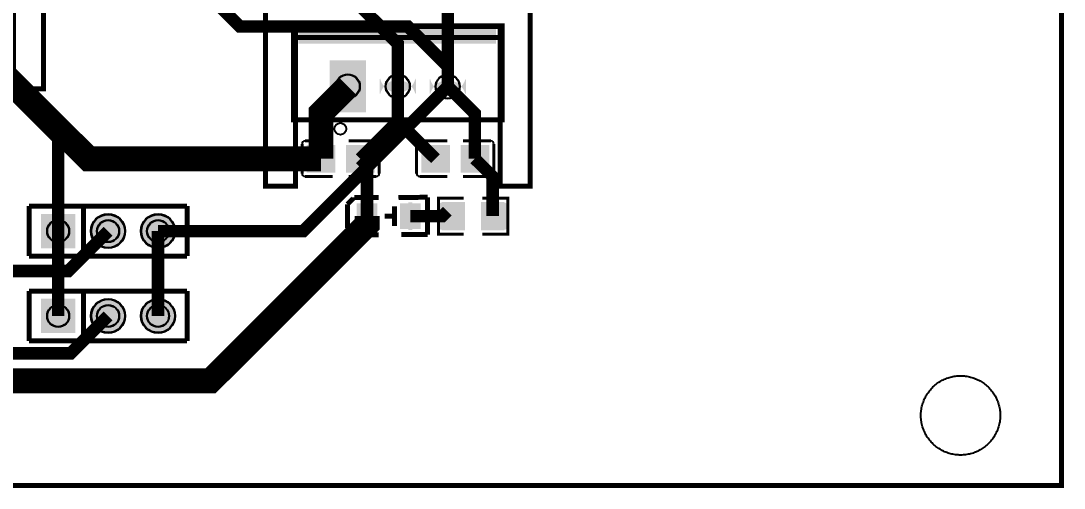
# Model space of a CAD drawing. Extents: x 2462 to 6780, y 1105 to 4890.
# Drawn here: x 4670 to 6759, y 1105 to 2041 of the extents above; entities that cross this region are included whole.
import ezdxf

# ---------------------------------------------------------------- set-up
doc = ezdxf.new("R2010")
doc.units = 9
for name, color, linetype, true_color in [('BoardOutLine', 7, 'Continuous', 0xff00ff), ('BottomLayer', 7, 'Continuous', 0x0000ff), ('BottomSolderMaskLayer', 7, 'Continuous', 0xaa00ff), ('Document', 7, 'Continuous', 0xffffff), ('Multi-Layer', 7, 'Continuous', 0xc0c0c0), ('TopLayer', 7, 'Continuous', 0xff0000), ('TopPasteMaskLayer', 7, 'Continuous', 0x808080), ('TopSilkLayer', 7, 'Continuous', 0xffcc00), ('TopSolderMaskLayer', 7, 'Continuous', 0x800080)]:
    doc.layers.add(name, color=color, linetype=linetype, true_color=true_color)

msp = doc.modelspace()

# ---------------------------------------------------------------- hatches: boundary and pattern name
at = {"layer": 'BottomSolderMaskLayer'}
for points in [[(5288.534943555438, 1962.1850781540015), (5361.400943555447, 1962.1850781540015), (5361.400943555447, 1857.8230781540042), (5288.534943555438, 1857.8230781540042)], [(5461.403000000001, 1926.055692307691, -0.7853981633974483), (5388.537000000001, 1926.055692307691), (5388.537000000001, 1893.944307692309, -0.7853981633974483), (5461.403000000001, 1893.944307692309)], [(5561.412999999996, 1925.665692307688, -0.7853981633974483), (5488.546999999996, 1925.665692307688), (5488.546999999996, 1893.5543076923059, -0.7853981633974483), (5561.412999999996, 1893.5543076923059)], [(4710.534985058795, 1654.4650149412046), (4779.465014941205, 1654.4650149412046), (4779.465014941205, 1585.5349850587954), (4710.534985058795, 1585.5349850587954)], [(4810.5355, 1620, 1), (4879.4645, 1620, 1)], [(4910.5355, 1620, 1), (4979.4645, 1620, 1)], [(4710.534985058795, 1484.4650149412046), (4779.465014941205, 1484.4650149412046), (4779.465014941205, 1415.5349850587954), (4710.534985058795, 1415.5349850587954)], [(4810.5355, 1450, 1), (4879.4645, 1450, 1)], [(4910.5355, 1450, 1), (4979.4645, 1450, 1)]]:
    msp.add_hatch(color=256, dxfattribs=at).paths.add_polyline_path(points)
at = {"layer": 'Document'}
for points in [[(5225.758999999998, 2028.3129999999983), (5225.758999999998, 1995.2419999999984), (5621.427000000003, 1995.2419999999984), (5621.427000000003, 2028.3129999999983)], [(5446.059999999998, 1677.5579999999973), (5453.934000000001, 1677.5579999999973), (5453.934000000001, 1622.4400000000023), (5446.059999999998, 1622.4400000000023)], [(5343.698000000004, 1650), (5383.067999999999, 1650), (5383.067999999999, 1655.9049999999988), (5343.698000000004, 1655.9049999999988)], [(5431.6759999999995, 1646.291000000001), (5471.045999999995, 1646.291000000001), (5471.045999999995, 1652.196), (5431.6759999999995, 1652.196)]]:
    msp.add_hatch(color=256, dxfattribs=at).paths.add_polyline_path(points)
at = {"layer": 'Multi-Layer'}
for points in [[(5289.534999999996, 1961.1850000000013), (5360.400999999998, 1961.1850000000013), (5360.400999999998, 1858.823000000004), (5289.534999999996, 1858.823000000004)], [(5460.403000000001, 1925.7479999999996, -0.7853981633974483), (5389.537000000001, 1925.7479999999996), (5389.537000000001, 1894.2520000000004, -0.7853981633974483), (5460.403000000001, 1894.2520000000004)], [(5560.412999999996, 1925.3579999999965, -0.7853981633974483), (5489.546999999996, 1925.3579999999965), (5489.546999999996, 1893.862000000001, -0.7853981633974483), (5560.412999999996, 1893.862000000001)], [(4711.5350000000035, 1653.4650000000001), (4778.4649999999965, 1653.4650000000001), (4778.4649999999965, 1586.5349999999999), (4711.5350000000035, 1586.5349999999999)], [(4811.5355, 1620, 1), (4878.4645, 1620, 1)], [(4911.5355, 1620, 1), (4978.4645, 1620, 1)], [(4711.5350000000035, 1483.4650000000001), (4778.4649999999965, 1483.4650000000001), (4778.4649999999965, 1416.5349999999999), (4711.5350000000035, 1416.5349999999999)], [(4811.5355, 1450, 1), (4878.4645, 1450, 1)], [(4911.5355, 1450, 1), (4978.4645, 1450, 1)]]:
    msp.add_hatch(color=256, dxfattribs=at).paths.add_polyline_path(points)
at = {"layer": 'TopLayer'}
for points in [[(5298.983, 1791.5790000000015), (5298.983, 1738.429), (5243.470999999998, 1738.429), (5243.470999999998, 1791.5790000000015)], [(5322.213000000003, 1791.5790000000015), (5322.213000000003, 1738.429), (5377.7249999999985, 1738.429), (5377.7249999999985, 1791.5790000000015)], [(5528.3529999999955, 1791.5790000000015), (5528.3529999999955, 1738.429), (5472.841, 1738.429), (5472.841, 1791.5790000000015)], [(5551.582999999999, 1791.5790000000015), (5551.582999999999, 1738.429), (5607.095000000001, 1738.429), (5607.095000000001, 1791.5790000000015)], [(5383.063000000002, 1625.398000000001), (5343.692999999999, 1625.398000000001), (5343.692999999999, 1674.609999999997), (5383.063000000002, 1674.609999999997)], [(5469.6830000000045, 1625.398000000001), (5430.312999999995, 1625.398000000001), (5430.312999999995, 1674.609999999997), (5469.6830000000045, 1674.609999999997)], [(5558.551999999996, 1677.1059999999998), (5558.551999999996, 1622.8940000000002), (5513.963999999993, 1622.8940000000002), (5513.963999999993, 1677.1059999999998)], [(5592.707999999999, 1677.1059999999998), (5592.707999999999, 1622.8940000000002), (5637.295999999995, 1622.8940000000002), (5637.295999999995, 1677.1059999999998)]]:
    msp.add_hatch(color=256, dxfattribs=at).paths.add_polyline_path(points)
at = {"layer": 'TopPasteMaskLayer'}
for points in [[(5291.898000000001, 1789.412000000004), (5291.896999999997, 1772.8780000000006), (5274.377999999997, 1772.8780000000006), (5274.377999999997, 1755.1620000000003), (5291.699999999997, 1755.1620000000003), (5291.898000000001, 1739.0190000000002), (5289.929000000004, 1737.0499999999993), (5244.654000000002, 1737.0499999999993), (5242.684999999998, 1739.0190000000002), (5242.684999999998, 1789.412000000004), (5244.654000000002, 1791.3810000000012), (5289.929000000004, 1791.3810000000012)], [(5376.544000000002, 1789.412000000004), (5376.544000000002, 1739.0190000000002), (5374.575000000004, 1737.0499999999993), (5329.298999999999, 1737.0499999999993), (5327.331000000006, 1739.0190000000002), (5327.133000000002, 1755.1620000000003), (5344.8499999999985, 1755.1620000000003), (5344.8499999999985, 1772.8780000000006), (5327.527000000002, 1772.8780000000006), (5327.331000000006, 1789.412000000004), (5329.298999999999, 1791.3810000000012), (5374.575000000004, 1791.3810000000012)], [(5521.267999999996, 1789.412000000004), (5521.267, 1772.8780000000006), (5503.747999999992, 1772.8780000000006), (5503.747999999992, 1755.1620000000003), (5521.07, 1755.1620000000003), (5521.267999999996, 1739.0190000000002), (5519.298999999999, 1737.0499999999993), (5474.023999999998, 1737.0499999999993), (5472.055, 1739.0190000000002), (5472.055, 1789.412000000004), (5474.023999999998, 1791.3810000000012), (5519.298999999999, 1791.3810000000012)], [(5605.914000000004, 1789.412000000004), (5605.914000000004, 1739.0190000000002), (5603.945000000007, 1737.0499999999993), (5558.669000000002, 1737.0499999999993), (5556.701000000001, 1739.0190000000002), (5556.503000000004, 1755.1620000000003), (5574.219999999994, 1755.1620000000003), (5574.219999999994, 1772.8780000000006), (5556.896999999997, 1772.8780000000006), (5556.701000000001, 1789.412000000004), (5558.669000000002, 1791.3810000000012), (5603.945000000007, 1791.3810000000012)], [(5383.063000000002, 1625.398000000001), (5343.692999999999, 1625.398000000001), (5343.692999999999, 1674.609999999997), (5383.063000000002, 1674.609999999997)], [(5469.6830000000045, 1625.398000000001), (5430.312999999995, 1625.398000000001), (5430.312999999995, 1674.609999999997), (5469.6830000000045, 1674.609999999997)], [(5557.914000000004, 1675.1970000000001), (5557.9130000000005, 1658.6630000000005), (5540.394, 1658.6630000000005), (5540.394, 1640.9470000000001), (5557.716, 1640.9470000000001), (5557.914000000004, 1624.804), (5555.945, 1622.8349999999991), (5510.669999999998, 1622.8349999999991), (5508.701000000001, 1624.804), (5508.701000000001, 1675.1970000000001), (5510.669999999998, 1677.166000000001), (5555.945, 1677.166000000001)], [(5642.560000000005, 1675.1970000000001), (5642.560000000005, 1624.804), (5640.591, 1622.8349999999991), (5595.315000000002, 1622.8349999999991), (5593.347000000002, 1624.804), (5593.149000000005, 1640.9470000000001), (5610.8659999999945, 1640.9470000000001), (5610.8659999999945, 1658.6630000000005), (5593.542999999998, 1658.6630000000005), (5593.347000000002, 1675.1970000000001), (5595.315000000002, 1677.166000000001), (5640.591, 1677.166000000001)]]:
    msp.add_hatch(color=256, dxfattribs=at).paths.add_polyline_path(points)
at = {"layer": 'TopSolderMaskLayer'}
for points in [[(5288.534943555438, 1962.1850781540015), (5361.400943555447, 1962.1850781540015), (5361.400943555447, 1857.8230781540042), (5288.534943555438, 1857.8230781540042)], [(5461.403000000001, 1926.055692307691, -0.7853981633974483), (5388.537000000001, 1926.055692307691), (5388.537000000001, 1893.944307692309, -0.7853981633974483), (5461.403000000001, 1893.944307692309)], [(5561.412999999996, 1925.665692307688, -0.7853981633974483), (5488.546999999996, 1925.665692307688), (5488.546999999996, 1893.5543076923059, -0.7853981633974483), (5561.412999999996, 1893.5543076923059)], [(5299.982891915264, 1792.5791505174057), (5299.982891915264, 1737.4291505174042), (5242.470891915262, 1737.4291505174042), (5242.470891915262, 1792.5791505174057)], [(5321.2129639717605, 1792.5791505174057), (5321.2129639717605, 1737.4291505174042), (5378.724963971756, 1737.4291505174042), (5378.724963971756, 1792.5791505174057)], [(5529.3528919152595, 1792.5791505174057), (5529.3528919152595, 1737.4291505174042), (5471.840891915264, 1737.4291505174042), (5471.840891915264, 1792.5791505174057)], [(5550.582963971756, 1792.5791505174057), (5550.582963971756, 1737.4291505174042), (5608.094963971751, 1737.4291505174042), (5608.094963971751, 1792.5791505174057)], [(5384.062898399796, 1624.3981828785072), (5342.6928983998005, 1624.3981828785072), (5342.6928983998005, 1675.6101422388383), (5384.062898399796, 1675.6101422388383)], [(5470.682898399798, 1624.3981828785072), (5429.312898399796, 1624.3981828785072), (5429.312898399796, 1675.6101422388383), (5470.682898399798, 1675.6101422388383)], [(5559.551910289767, 1678.1059815542394), (5559.551910289767, 1621.8940184457606), (5512.963910289764, 1621.8940184457606), (5512.963910289764, 1678.1059815542394)], [(5591.708089710235, 1678.1059815542394), (5591.708089710235, 1621.8940184457606), (5638.296089710231, 1621.8940184457606), (5638.296089710231, 1678.1059815542394)], [(4710.534985058795, 1654.4650149412046), (4779.465014941205, 1654.4650149412046), (4779.465014941205, 1585.5349850587954), (4710.534985058795, 1585.5349850587954)], [(4810.5355, 1620, 1), (4879.4645, 1620, 1)], [(4910.5355, 1620, 1), (4979.4645, 1620, 1)], [(4710.534985058795, 1484.4650149412046), (4779.465014941205, 1484.4650149412046), (4779.465014941205, 1415.5349850587954), (4710.534985058795, 1415.5349850587954)], [(4810.5355, 1450, 1), (4879.4645, 1450, 1)], [(4910.5355, 1450, 1), (4979.4645, 1450, 1)]]:
    msp.add_hatch(color=256, dxfattribs=at).paths.add_polyline_path(points)

# ---------------------------------------------------------------- linework, layer by layer
at = {"layer": 'BoardOutLine', "const_width": 10}
msp.add_lwpolyline([(2467, 4640), (2467, 4885), (6754, 4885), (6754, 1110), (2467, 1110), (2467, 4640)], close=True, dxfattribs=at)
at = {"layer": 'BottomLayer', "const_width": 25}
for points in [[(4994.369999999995, 2144.369999999999), (5108.739999999998, 2030), (5445, 2030), (5524.979999999996, 1950.0200000000004), (5524.979999999996, 1909.609999999997)], [(4445.630000000005, 2105), (4745, 1805.630000000001), (4745, 1620)], [(5524.978000000003, 1909.6140000000014), (5235.364000000001, 1620), (4945, 1620)], [(4745, 1450), (4745, 1620)], [(4945, 1450), (4945, 1620)]]:
    msp.add_lwpolyline(points, dxfattribs=at)
at = {"layer": 'BottomSolderMaskLayer'}
for centre, radius in [((5324.968000000001, 1910.0040000000008), 24.288666666666668), ((5424.968000000001, 1910.0040000000008), 24.288666666666668), ((5524.968000000001, 1909.609999999997), 24.288666666666668), ((4845, 1620), 34.4645), ((4945, 1620), 34.4645), ((4745, 1620), 22.30107376473576), ((4845, 1620), 22.30107376473576), ((4945, 1620), 22.30107376473576), ((4845, 1450), 34.4645), ((4945, 1450), 34.4645), ((4745, 1450), 22.30107376473576), ((4845, 1450), 22.30107376473576), ((4945, 1450), 22.30107376473576)]:
    msp.add_circle(centre, radius, dxfattribs=at)
at = {"layer": 'Document'}
msp.add_circle((5309.970000000001, 1825), 11.81, dxfattribs=at)
at = {"layer": 'Multi-Layer'}
msp.add_lwpolyline([(6472.226999999999, 1250.7239999920203), (6472.267809229801, 1253.2698572097252), (6472.390196245426, 1255.8130984064264), (6472.594035285903, 1258.3511102290468), (6472.8791168927855, 1260.8812846980509), (6473.245148125345, 1263.4010218873227), (6473.691752861632, 1265.9077325957405), (6474.218472184948, 1268.3988410078018), (6474.82476485541, 1270.8717873404057), (6475.51000786612, 1273.3240304732244), (6476.273497083348, 1275.753050559877), (6477.114447970045, 1278.15635161725), (6478.031996392077, 1280.5314640902507), (6479.025199506104, 1282.8759473895043), (6480.0930367284745, 1285.1873923991698), (6481.234410783909, 1287.463423952504), (6482.448148833049, 1289.7017032724907), (6483.733003677582, 1291.8999303751043), (6485.08765504192, 1294.055846432675), (6486.510710929739, 1296.1672360950288), (6488.000709054482, 1298.2319297658796), (6489.556118341876, 1300.2478058322304), (6491.175340503214, 1302.2127928445116), (6492.8567116777485, 1304.1248716450937), (6494.598504142399, 1305.9820774431428), (6496.398928087088, 1307.7825018335425), (6498.256133453942, 1309.5242947579536), (6500.168211838289, 1311.2056664058364), (6502.133198449723, 1312.8248890536197), (6504.149074131019, 1314.3802988400457), (6506.213767433008, 1315.8702974759217), (6508.325156743078, 1317.2933538864454), (6510.4810724653, 1318.648005784482), (6512.679299249838, 1319.9328611732126), (6514.917578269364, 1321.1465997764426), (6517.1936095401325, 1322.2879743953235), (6519.505054285459, 1323.3558121899077), (6521.849537338829, 1324.349015884327), (6524.224649584685, 1325.266564894333), (6526.627950433867, 1326.1075163759924), (6529.05697033152, 1326.8710061945312), (6531.509213294703, 1327.5562498123145), (6533.9821594772075, 1328.1625430949716), (6536.473267758884, 1328.6892630349794), (6538.979978356736, 1329.1358683918224), (6541.499715455393, 1329.5019002481604), (6544.029889853831, 1329.7869824814006), (6546.567901625982, 1329.9908221501792), (6549.11114279239, 1330.1132097954032), (6551.656999999992, 1330.1540196554488), (6554.2028572076015, 1330.1132097954032), (6556.746098374002, 1329.9908221501792), (6559.284110146167, 1329.7869824814006), (6561.814284544598, 1329.5019002481604), (6564.334021643255, 1329.1358683918224), (6566.840732241108, 1328.6892630349794), (6569.331840522784, 1328.1625430949716), (6571.804786705288, 1327.5562498123145), (6574.257029668472, 1326.8710061945312), (6576.686049566124, 1326.1075163759924), (6579.089350415306, 1325.266564894333), (6581.4644626611625, 1324.349015884327), (6583.80894571454, 1323.3558121899077), (6586.1203904598515, 1322.2879743953235), (6588.396421730635, 1321.1465997764426), (6590.634700750154, 1319.9328611732126), (6592.832927534691, 1318.648005784482), (6594.988843256913, 1317.2933538864381), (6597.100232566983, 1315.8702974759217), (6599.164925868972, 1314.3802988400457), (6601.180801550276, 1312.8248890536197), (6603.1457881617025, 1311.2056664058364), (6605.057866546049, 1309.5242947579536), (6606.915071912896, 1307.7825018335388), (6608.715495857599, 1305.9820774431428), (6610.457288322243, 1304.1248716450937), (6612.138659496777, 1302.2127928445116), (6613.757881658108, 1300.2478058322304), (6615.313290945502, 1298.2319297658796), (6616.803289070245, 1296.1672360950288), (6618.226344958079, 1294.055846432675), (6619.580996322409, 1291.8999303751043), (6620.865851166949, 1289.7017032724907), (6622.079589216082, 1287.463423952504), (6623.220963271517, 1285.1873923991698), (6624.288800493887, 1282.8759473895043), (6625.282003607921, 1280.5314640902507), (6626.199552029946, 1278.1563516172464), (6627.040502916643, 1275.753050559877), (6627.803992133864, 1273.3240304732244), (6628.4892351445815, 1270.8717873404057), (6629.095527815043, 1268.3988410078018), (6629.622247138359, 1265.9077325957405), (6630.0688518746465, 1263.4010218873227), (6630.434883107213, 1260.8812846980509), (6630.719964714088, 1258.3511102290468), (6630.923803754566, 1255.8130984064264), (6631.046190770197, 1253.2698572097252), (6631.086999999985, 1250.72400000798), (6631.046190770197, 1248.1781427902752), (6630.923803754566, 1245.6349015935775), (6630.719964714088, 1243.0968897709536), (6630.434883107213, 1240.5667153019458), (6630.0688518746465, 1238.0469781126812), (6629.622247138359, 1235.5402674042562), (6629.095527815043, 1233.0491589921985), (6628.4892351445815, 1230.5762126595946), (6627.803992133864, 1228.1239695267795), (6627.040502916643, 1225.6949494401197), (6626.199552029946, 1223.2916483827503), (6625.282003607921, 1220.9165359097497), (6624.288800493887, 1218.5720526104997), (6623.220963271517, 1216.2606076008306), (6622.079589216082, 1213.9845760474964), (6620.865851166949, 1211.7462967275096), (6619.580996322409, 1209.5480696248997), (6618.226344958079, 1207.3921535673253), (6616.803289070245, 1205.2807639049715), (6615.313290945502, 1203.2160702341207), (6613.757881658108, 1201.2001941677663), (6612.138659496777, 1199.2352071554888), (6610.457288322243, 1197.3231283549067), (6608.715495857599, 1195.4659225568612), (6606.915071912896, 1193.6654981664542), (6605.057866546049, 1191.9237052420467), (6603.1457881617025, 1190.242333594164), (6601.180801550276, 1188.6231109463843), (6599.164925868972, 1187.0677011599546), (6597.100232566983, 1185.5777025240786), (6594.988843256913, 1184.1546461135586), (6592.832927534691, 1182.799994215522), (6590.634700750154, 1181.5151388267914), (6588.396421730635, 1180.3014002235577), (6586.1203904598515, 1179.1600256046804), (6583.80894571454, 1178.0921878100926), (6581.4644626611625, 1177.0989841156734), (6579.089350415306, 1176.1814351056673), (6576.686049566124, 1175.340483624008), (6574.257029668472, 1174.5769938054655), (6571.804786705288, 1173.8917501876858), (6569.331840522784, 1173.2854569050287), (6566.840732241108, 1172.758736965021), (6564.334021643255, 1172.3121316081779), (6561.814284544598, 1171.94609975184), (6559.284110146167, 1171.6610175185997), (6556.746098374002, 1171.4571778498212), (6554.2028572076015, 1171.334790204597), (6551.656999999992, 1171.2939803445552), (6549.11114279239, 1171.334790204597), (6546.567901625982, 1171.4571778498212), (6544.029889853831, 1171.6610175185997), (6541.499715455393, 1171.94609975184), (6538.979978356736, 1172.3121316081779), (6536.473267758884, 1172.758736965021), (6533.9821594772075, 1173.2854569050287), (6531.509213294703, 1173.8917501876858), (6529.05697033152, 1174.5769938054655), (6526.627950433867, 1175.340483624008), (6524.224649584685, 1176.1814351056673), (6521.849537338829, 1177.0989841156734), (6519.505054285459, 1178.0921878100926), (6517.1936095401325, 1179.1600256046804), (6514.917578269364, 1180.3014002235577), (6512.679299249838, 1181.5151388267914), (6510.4810724653, 1182.799994215522), (6508.325156743078, 1184.1546461135622), (6506.213767433008, 1185.5777025240786), (6504.149074131019, 1187.0677011599546), (6502.133198449723, 1188.6231109463843), (6500.168211838289, 1190.242333594164), (6498.256133453942, 1191.9237052420467), (6496.398928087088, 1193.6654981664615), (6494.598504142399, 1195.4659225568612), (6492.8567116777485, 1197.3231283549067), (6491.175340503214, 1199.2352071554888), (6489.556118341876, 1201.2001941677663), (6488.000709054482, 1203.2160702341207), (6486.510710929739, 1205.2807639049715), (6485.08765504192, 1207.3921535673253), (6483.733003677582, 1209.5480696248997), (6482.448148833049, 1211.7462967275096), (6481.234410783909, 1213.9845760474964), (6480.0930367284745, 1216.2606076008306), (6479.025199506104, 1218.5720526104997), (6478.031996392077, 1220.9165359097497), (6477.114447970045, 1223.2916483827576), (6476.273497083348, 1225.6949494401197), (6475.51000786612, 1228.1239695267795), (6474.82476485541, 1230.5762126595946), (6474.218472184948, 1233.0491589921985), (6473.691752861632, 1235.5402674042562), (6473.245148125345, 1238.0469781126812), (6472.8791168927855, 1240.5667153019458), (6472.594035285903, 1243.0968897709536), (6472.390196245426, 1245.6349015935775), (6472.267809229801, 1248.1781427902752), (6472.226999999999, 1250.72400000798)], close=True, dxfattribs=at)
for centre, radius in [((5324.968000000001, 1910.0040000000008), 23.622), ((5424.968000000001, 1910.0040000000008), 23.622), ((5524.968000000001, 1909.609999999997), 23.622), ((4845, 1620), 33.4645), ((4945, 1620), 33.4645), ((4745, 1620), 21.654), ((4845, 1620), 21.654), ((4945, 1620), 21.654), ((4845, 1450), 33.4645), ((4945, 1450), 33.4645), ((4745, 1450), 21.654), ((4845, 1450), 21.654), ((4945, 1450), 21.654)]:
    msp.add_circle(centre, radius, dxfattribs=at)
at = {"layer": 'TopLayer'}
for points, const_width in [([(5530, 2630), (5524.979999999996, 2624.9799999999996), (5524.979999999996, 1909.609999999997)], 25), ([(5240, 2180), (5424.970000000001, 1995.0300000000025), (5424.970000000001, 1910)], 25), ([(4605.630000000005, 1965), (4805.626000000004, 1765.0040000000008), (5271.229000000007, 1765.0040000000008)], 50), ([(5324.968000000001, 1910.0040000000008), (5271.228000000003, 1856.2640000000029), (5271.228000000003, 1765.0040000000008)], 50), ([(5349.968000000001, 1765.0040000000008), (5424.968000000001, 1840.0040000000008), (5424.968000000001, 1910.0040000000008)], 25), ([(5500.597999999998, 1765.0040000000008), (5424.968000000001, 1840.6339999999982), (5424.968000000001, 1910.0040000000008)], 25), ([(5524.978000000003, 1909.6140000000014), (5579.337999999996, 1855.2540000000008), (5579.337999999996, 1765.0040000000008)], 25), ([(5349.966, 1765.005000000001), (5363.379999999997, 1751.5910000000003), (5363.379999999997, 1650)], 25), ([(5579.340000000004, 1765), (5615, 1729.3400000000038), (5615, 1650)], 25), ([(4100, 1505), (4285, 1320), (5050, 1320), (5363.4000000000015, 1633.4000000000015), (5363.4000000000015, 1650)], 50), ([(5450, 1650), (5514.187000000005, 1650), (5524.193999999996, 1660.0070000000014)], 25), ([(4845, 1620), (4765, 1540), (4535, 1540), (4500, 1505)], 25), ([(4845, 1450), (4770, 1375), (4390, 1375), (4300, 1465), (4300, 1505)], 25)]:
    msp.add_lwpolyline(points, dxfattribs=dict(at, const_width=const_width))
at = {"layer": 'TopSilkLayer'}
for points, const_width in [([(4715.581000000006, 2285), (4715.581000000006, 2285), (4715.581000000006, 1905), (4655.581000000006, 1905), (4655.581000000006, 2225), (4245.581000000006, 2225), (4245.581000000006, 1905), (4185.581000000006, 1905), (4185.581000000006, 2285), (4185.581000000006, 2285)], 10), ([(5689.919000000002, 2090.004000000001), (5689.919000000002, 2090.004000000001), (5689.919000000002, 1710.0040000000008), (5629.919000000002, 1710.0040000000008), (5629.919000000002, 2030.0040000000008), (5219.919000000002, 2030.0040000000008), (5219.919000000002, 1710.0040000000008), (5159.919000000002, 1710.0040000000008), (5159.919000000002, 2090.004000000001), (5159.919000000002, 2090.004000000001)], 10), ([(5633.627999999997, 2008.0319999999992), (5216.307999999997, 2008.0319999999992)], 10), ([(5233.290999999997, 1794.578999999998), (5233.290999999997, 1735.429)], 6), ([(5294.803, 1800.578999999998), (5239.291000000005, 1800.578999999998)], 6), ([(5326.392999999996, 1800.578999999998), (5381.904999999999, 1800.578999999998)], 6), ([(5387.904999999999, 1794.578999999998), (5387.904999999999, 1735.429)], 6), ([(5462.661, 1794.578999999998), (5462.661, 1735.429)], 6), ([(5524.1730000000025, 1800.578999999998), (5468.661, 1800.578999999998)], 6), ([(5555.762999999999, 1800.578999999998), (5611.274999999994, 1800.578999999998)], 6), ([(5617.2750000000015, 1794.578999999998), (5617.2750000000015, 1735.429)], 6), ([(5239.291000000005, 1729.429), (5294.803, 1729.429)], 6), ([(5381.904999999999, 1729.429), (5326.392999999996, 1729.429)], 6), ([(5468.661, 1729.429), (5524.1730000000025, 1729.429)], 6), ([(5611.274999999994, 1729.429), (5555.762999999999, 1729.429)], 6), ([(5337.7880000000005, 1687.4020000000019), (5337.7880000000005, 1687.3999999999978), (5324.010999999999, 1673.6229999999996)], 10), ([(5387.002, 1687.4020000000019), (5337.7880000000005, 1687.4020000000019)], 10), ([(5426.372000000003, 1687.4020000000019), (5484.642999999996, 1687.795000000002)], 10), ([(5484.642999999996, 1687.795000000002), (5484.642999999996, 1612.9910000000018)], 10), ([(4686.732000000004, 1670), (5003.267999999996, 1670)], 10), ([(4686.732000000004, 1670), (4686.732000000004, 1570)], 10), ([(4795.9259999999995, 1670), (4795.9259999999995, 1570)], 10), ([(5003.267999999996, 1670), (5003.267999999996, 1570)], 10), ([(5324.010999999999, 1673.6229999999996), (5324.010999999999, 1626.3770000000004)], 10), ([(5418.500999999997, 1669.6849999999977), (5418.500999999997, 1630.3150000000023)], 10), ([(5556.881999999998, 1686.1059999999998), (5506.293999999994, 1686.1059999999998), (5506.293999999994, 1613.8940000000002), (5556.881999999998, 1613.8940000000002)], 6), ([(5594.377999999997, 1686.1059999999998), (5644.966, 1686.1059999999998), (5644.966, 1613.8940000000002), (5594.377999999997, 1613.8940000000002)], 6), ([(5418.500999999997, 1649.8010000000031), (5398.815999999999, 1649.8010000000031)], 10), ([(5337.7880000000005, 1612.5979999999981), (5337.7880000000005, 1612.6000000000022), (5324.010999999999, 1626.3770000000004)], 10), ([(5387.002, 1612.5979999999981), (5337.7880000000005, 1612.5979999999981)], 10), ([(5431.886999999995, 1612.9919999999984), (5484.642999999996, 1612.9919999999984)], 10), ([(4686.732000000004, 1570), (5003.267999999996, 1570)], 10), ([(4686.732000000004, 1500), (5003.267999999996, 1500)], 10), ([(4686.732000000004, 1500), (4686.732000000004, 1400)], 10), ([(4795.9259999999995, 1500), (4795.9259999999995, 1400)], 10), ([(5003.267999999996, 1500), (5003.267999999996, 1400)], 10), ([(4686.732000000004, 1400), (5003.267999999996, 1400)], 10)]:
    msp.add_lwpolyline(points, dxfattribs=dict(at, const_width=const_width))
at = {"layer": 'TopSilkLayer', "const_width": 10}
msp.add_lwpolyline([(5216.267, 2031.6209999999992), (5633.669000000002, 2031.6209999999992), (5633.669000000002, 1842.7200000000012), (5216.267, 1842.7200000000012), (5216.267, 2031.421000000002), (5216.267, 2031.6209999999992)], close=True, dxfattribs=at)
at = {"layer": 'TopSilkLayer'}
for centre, radius, start, end in [((5315.964000000007, 1810.2011587519155), 7.874, 90, 90), ((5239.291000000005, 1794.5789999999943), 6, 90, 179.99999999999133), ((5381.904999999999, 1794.5789999999943), 6, 0, 90), ((5468.661, 1794.5789999999943), 6, 90, 179.99999999999133), ((5611.274999999994, 1794.5789999999943), 6, 0, 90), ((5239.291000000005, 1735.4290000000037), 6, 180, 270), ((5381.904999999999, 1735.4290000000037), 6, 270, 0), ((5468.661, 1735.4290000000037), 6, 180, 270), ((5611.274999999994, 1735.4290000000037), 6, 270, 0)]:
    msp.add_arc(centre, radius, start, end, dxfattribs=at)
at = {"layer": 'TopSolderMaskLayer'}
for centre, radius in [((5324.968000000001, 1910.0040000000008), 24.288666666666668), ((5424.968000000001, 1910.0040000000008), 24.288666666666668), ((5524.968000000001, 1909.609999999997), 24.288666666666668), ((4845, 1620), 34.4645), ((4945, 1620), 34.4645), ((4745, 1620), 22.30107376473576), ((4845, 1620), 22.30107376473576), ((4945, 1620), 22.30107376473576), ((4845, 1450), 34.4645), ((4945, 1450), 34.4645), ((4745, 1450), 22.30107376473576), ((4845, 1450), 22.30107376473576), ((4945, 1450), 22.30107376473576)]:
    msp.add_circle(centre, radius, dxfattribs=at)

doc.saveas('drawing.dxf')
